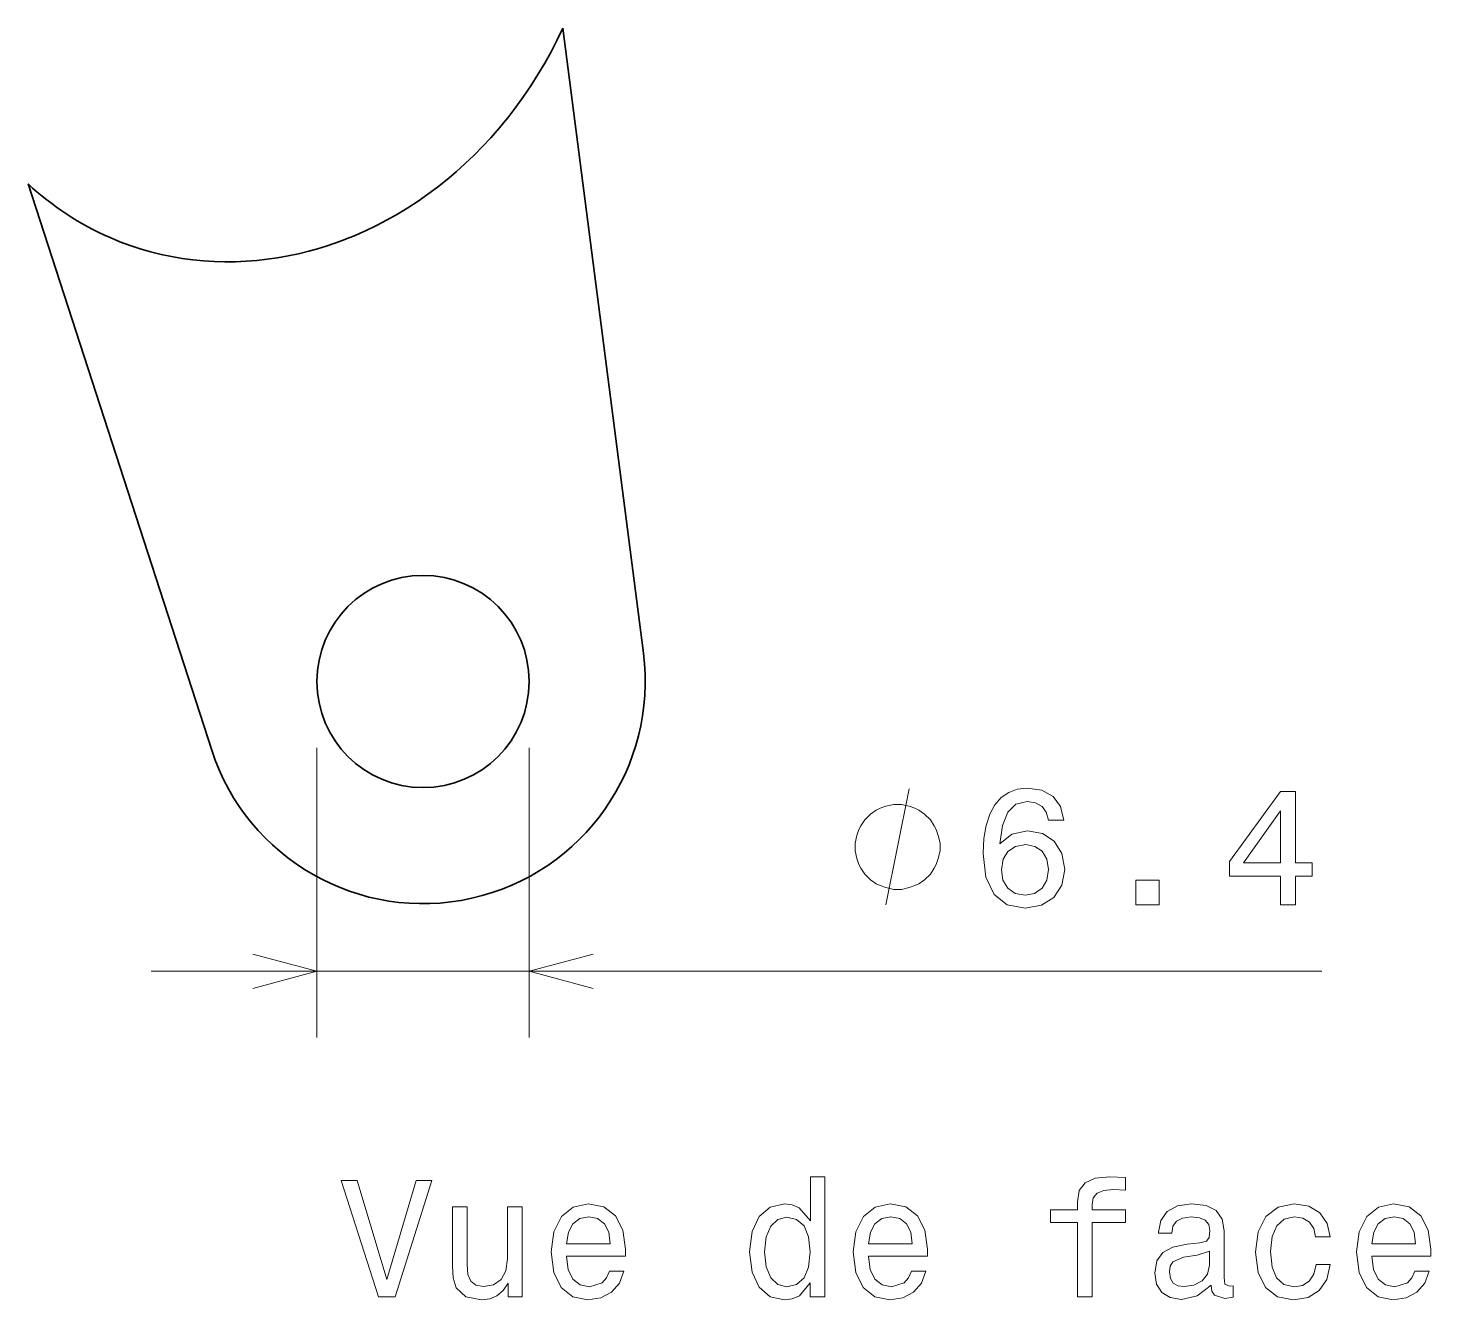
# Model space of a CAD drawing. Extents: x 0 to 297, y 0 to 210.
# Drawn here: x 139.19 to 181.5, y 79.84 to 118.2 of the extents above; entities that cross this region are included whole.
import ezdxf

# ---------------------------------------------------------------- set-up
doc = ezdxf.new("R2010")
doc.units = 0

msp = doc.modelspace()

# ---------------------------------------------------------------- linework, layer by layer
at = {"color": 7, "lineweight": 35, "ltscale": 0.475191}
msp.add_line((157.751175, 99.352638), (155.318253, 118.203941), dxfattribs=at)
at = {"color": 7, "lineweight": 35, "ltscale": 0.448739}
msp.add_line((139.194702, 113.501411), (144.733215, 96.427704), dxfattribs=at)
at = {"color": 8, "lineweight": 13, "ltscale": 0.218486}
for p, q in [((147.906296, 96.495056), (147.906296, 87.7556)), ((154.30629, 96.495056), (154.30629, 87.7556))]:
    msp.add_line(p, q, dxfattribs=at)
at = {"color": 8, "lineweight": 13}
msp.add_line((142.906296, 89.7556), (178.209091, 89.7556), dxfattribs=at)
at = {"color": 7, "lineweight": 35}
msp.add_lwpolyline([(155.318253, 118.203941), (155.148117, 117.845093), (154.967194, 117.491516), (154.775635, 117.143555), (154.573563, 116.801529), (154.36113, 116.465759), (154.138489, 116.136612), (153.905777, 115.81443), (153.663193, 115.499573), (153.538239, 115.345001), (153.410889, 115.192398), (153.281143, 115.041824), (153.149048, 114.893311), (152.900818, 114.626541), (152.644867, 114.367172), (152.381393, 114.115479), (152.110535, 113.871788), (151.832489, 113.636383), (151.547424, 113.409592), (151.255554, 113.191711), (150.957062, 112.983063), (150.652191, 112.783951), (150.341141, 112.594696), (150.024155, 112.415619), (149.701492, 112.247032), (149.372818, 112.088989), (149.205963, 112.013885), (149.037827, 111.941635), (148.869675, 111.872757), (148.700348, 111.80677), (148.443375, 111.712997), (148.184021, 111.626022), (147.922455, 111.545967), (147.658813, 111.472969), (147.348877, 111.396896), (147.036667, 111.330803), (146.722488, 111.274879), (146.406647, 111.229301), (146.089462, 111.194237), (145.771301, 111.169838), (145.452484, 111.15625), (145.133408, 111.153595), (144.809326, 111.162201), (144.485748, 111.182304), (144.163116, 111.213974), (143.841843, 111.257248), (143.522339, 111.312157), (143.205078, 111.378693), (142.890457, 111.456841), (142.578934, 111.546532), (142.270935, 111.647697), (141.966904, 111.760216), (141.667252, 111.883965)], dxfattribs=at)
at = {"color": 8, "lineweight": 13}
for points in [[(165.067688, 91.7556), (165.767685, 95.2556)], [(145.974442, 89.237961), (147.906296, 89.7556), (145.974442, 90.273239)], [(156.238144, 90.273239), (154.30629, 89.7556), (156.238144, 89.237961)]]:
    msp.add_lwpolyline(points, dxfattribs=at)
for points in [[(170.429413, 94.312515), (170.333588, 94.721016), (170.111679, 95.023613), (169.768738, 95.215256), (169.324936, 95.280815), (169.02739, 95.245514), (168.770187, 95.149689), (168.543243, 94.993355), (168.351593, 94.771446), (168.200302, 94.494072), (168.089355, 94.156174), (168.018738, 93.757759), (167.998566, 93.308914), (168.079254, 92.592773), (168.326385, 92.073326), (168.724792, 91.760643), (169.26947, 91.654732), (169.758652, 91.745514), (170.131851, 91.982544), (170.373932, 92.355743), (170.459671, 92.829803), (170.373932, 93.308914), (170.141937, 93.677071), (169.783875, 93.909058), (169.340073, 93.989746), (168.860962, 93.888885), (168.502899, 93.601418), (168.578537, 94.156174), (168.739929, 94.554588), (168.987045, 94.791626), (169.329987, 94.872314), (169.582138, 94.83197), (169.773788, 94.726059), (169.899872, 94.549545), (169.965424, 94.312515)], [(166.701019, 93.5056), (166.701019, 93.622269), (166.642685, 93.855598), (166.584351, 94.030602), (166.526016, 94.147263), (166.409348, 94.322266), (166.23436, 94.497269), (166.059357, 94.61393), (165.942688, 94.672264), (165.767685, 94.730598), (165.534348, 94.788933), (165.417694, 94.788933), (165.301025, 94.788933), (165.067688, 94.730598), (164.892685, 94.672264), (164.776016, 94.61393), (164.601013, 94.497269), (164.426025, 94.322266), (164.309357, 94.147263), (164.251022, 94.030602), (164.192688, 93.855598), (164.134354, 93.622269), (164.134354, 93.5056), (164.134354, 93.388931), (164.192688, 93.155602), (164.251022, 92.980598), (164.309357, 92.86393), (164.426025, 92.688934), (164.601013, 92.513931), (164.776016, 92.397263), (164.892685, 92.338936), (165.067688, 92.280602), (165.301025, 92.222267), (165.417694, 92.222267), (165.534348, 92.222267), (165.767685, 92.280602), (165.942688, 92.338936), (166.059357, 92.397263), (166.23436, 92.513931), (166.409348, 92.688934), (166.526016, 92.86393), (166.584351, 92.980598), (166.642685, 93.155602), (166.701019, 93.388931)], [(176.96846, 91.7556), (177.422348, 91.7556), (177.422348, 92.623032), (177.921631, 92.623032), (177.921631, 93.026489), (177.422348, 93.026489), (177.422348, 95.179955), (176.963409, 95.179955), (175.430267, 93.066841), (175.430267, 92.623032), (176.96846, 92.623032)], [(175.853897, 93.026489), (176.96846, 94.59494), (176.96846, 93.026489)], [(169.970474, 92.82476), (169.914993, 92.507042), (169.773788, 92.264969), (169.546844, 92.103584), (169.26442, 92.053146), (168.966873, 92.103584), (168.739929, 92.259926), (168.593674, 92.501999), (168.548279, 92.819717), (168.598709, 93.132401), (168.739929, 93.369431), (168.971909, 93.520729), (169.284592, 93.576202), (169.556931, 93.520729), (169.773788, 93.374474), (169.914993, 93.137444)], [(172.607071, 91.7556), (173.30304, 91.7556), (173.30304, 92.507042), (172.607071, 92.507042)]]:
    msp.add_lwpolyline(points, close=True, dxfattribs=at)
at = {"color": 7, "lineweight": 13}
for points in [[(150.896042, 83.443474), (150.018509, 80.462929), (149.115784, 83.443474), (148.636673, 83.443474), (149.766357, 79.938431), (150.270676, 79.938431), (151.375137, 83.443474)], [(162.782928, 80.357018), (162.782928, 79.938431), (163.22673, 79.938431), (163.22673, 83.559471), (162.787964, 83.559471), (162.787964, 82.233101), (162.450073, 82.616386), (162.243301, 82.707161), (162.006271, 82.742462), (161.577591, 82.641602), (161.244736, 82.359177), (161.027878, 81.905289), (160.95224, 81.295059), (161.027878, 80.68483), (161.244736, 80.225891), (161.577591, 79.938431), (162.006271, 79.842613), (162.243301, 79.877914), (162.455109, 79.968689)], [(170.84201, 82.177628), (170.84201, 79.938431), (171.285812, 79.938431), (171.285812, 82.177628), (172.294449, 82.177628), (172.294449, 82.555862), (171.285812, 82.555862), (171.285812, 82.72229), (171.321106, 82.924019), (171.437103, 83.060188), (171.633789, 83.140877), (171.916214, 83.171143), (172.294449, 83.15097), (172.294449, 83.534256), (171.815338, 83.559471), (171.381622, 83.514076), (171.079041, 83.377914), (170.897476, 83.140877), (170.84201, 82.802986), (170.84201, 82.555862), (170.030045, 82.555862), (170.030045, 82.177628)], [(154.09848, 82.646645), (153.654678, 82.646645), (153.654678, 81.083244), (153.604248, 80.720131), (153.457993, 80.457886), (153.231049, 80.296501), (152.933502, 80.246071), (152.696472, 80.286415), (152.545166, 80.407448), (152.459442, 80.61422), (152.43927, 80.906731), (152.43927, 82.646645), (151.995453, 82.646645), (151.995453, 80.866386), (152.01059, 80.508316), (152.106415, 80.210762), (152.398926, 79.938431), (152.867935, 79.842613), (153.120102, 79.877914), (153.33696, 79.968689), (153.52356, 80.125031), (153.67485, 80.351974), (153.67485, 79.938431), (154.09848, 79.938431)], [(155.434937, 81.163933), (157.210159, 81.163933), (157.215195, 81.370705), (157.134506, 81.950676), (156.912613, 82.384399), (156.559586, 82.646645), (156.090561, 82.742462), (155.631622, 82.641602), (155.278595, 82.359177), (155.051651, 81.900246), (154.970963, 81.295059), (155.046616, 80.674744), (155.27356, 80.220848), (155.621536, 79.938431), (156.075439, 79.842613), (156.468811, 79.908173), (156.791565, 80.079643), (157.028595, 80.351974), (157.164764, 80.715088), (156.726013, 80.715088), (156.635223, 80.513359), (156.504105, 80.362061), (156.130905, 80.241028), (155.843445, 80.296501), (155.626587, 80.473015), (155.485367, 80.760475), (155.434937, 81.148804)], [(164.543015, 81.163933), (166.318222, 81.163933), (166.323273, 81.370705), (166.242584, 81.950676), (166.020676, 82.384399), (165.667648, 82.646645), (165.198639, 82.742462), (164.7397, 82.641602), (164.386673, 82.359177), (164.159729, 81.900246), (164.079041, 81.295059), (164.154678, 80.674744), (164.381622, 80.220848), (164.729614, 79.938431), (165.183502, 79.842613), (165.576874, 79.908173), (165.899643, 80.079643), (166.136673, 80.351974), (166.272842, 80.715088), (165.834076, 80.715088), (165.743301, 80.513359), (165.612183, 80.362061), (165.238983, 80.241028), (164.951508, 80.296501), (164.73465, 80.473015), (164.593445, 80.760475), (164.543015, 81.148804)], [(174.871536, 80.291458), (174.871536, 80.276329), (174.896759, 80.104858), (174.972412, 79.983818), (175.290131, 79.888), (175.537247, 79.928345), (175.537247, 80.271286), (175.431335, 80.256157), (175.290131, 80.321716), (175.264908, 80.523445), (175.264908, 81.925461), (175.204391, 82.283531), (175.027878, 82.53569), (174.720245, 82.686989), (174.28653, 82.742462), (173.8629, 82.681946), (173.550217, 82.510475), (173.353531, 82.243187), (173.287964, 81.89016), (173.287964, 81.859901), (173.686386, 81.859901), (173.72168, 82.071716), (173.832642, 82.223015), (174.014191, 82.313789), (174.271393, 82.349091), (174.518524, 82.323875), (174.695023, 82.24823), (174.800934, 82.117104), (174.836243, 81.935547), (174.816071, 81.723732), (174.735382, 81.617828), (174.533646, 81.56739), (174.155396, 81.527046), (173.72168, 81.436272), (173.414047, 81.274887), (173.232498, 81.022728), (173.177017, 80.649529), (173.227448, 80.316673), (173.383789, 80.069557), (173.635956, 79.913216), (173.983932, 79.857742), (174.452957, 79.963646)], [(178.02356, 81.748947), (178.462311, 81.748947), (178.371536, 82.152405), (178.154678, 82.470131), (177.816788, 82.666817), (177.378021, 82.742462), (176.893875, 82.641602), (176.525726, 82.359177), (176.293732, 81.900246), (176.213043, 81.284973), (176.288696, 80.674744), (176.515625, 80.220848), (176.873703, 79.938431), (177.3629, 79.842613), (177.796616, 79.918259), (178.134506, 80.130074), (178.366501, 80.462929), (178.467361, 80.906731), (178.043732, 80.906731), (177.968079, 80.624313), (177.826874, 80.412491), (177.625137, 80.281372), (177.378021, 80.241028), (177.070389, 80.306587), (176.84848, 80.508316), (176.712311, 80.836128), (176.666931, 81.300102), (176.712311, 81.75399), (176.853531, 82.081802), (177.080475, 82.283531), (177.378021, 82.354134), (177.640274, 82.308746), (177.83696, 82.192757), (177.968079, 82.001114)], [(179.723129, 81.163933), (181.498337, 81.163933), (181.503387, 81.370705), (181.422699, 81.950676), (181.20079, 82.384399), (180.847763, 82.646645), (180.378738, 82.742462), (179.919815, 82.641602), (179.566788, 82.359177), (179.339844, 81.900246), (179.259155, 81.295059), (179.334793, 80.674744), (179.561737, 80.220848), (179.909729, 79.938431), (180.363617, 79.842613), (180.756989, 79.908173), (181.079758, 80.079643), (181.316788, 80.351974), (181.452957, 80.715088), (181.014191, 80.715088), (180.923416, 80.513359), (180.792297, 80.362061), (180.419098, 80.241028), (180.131622, 80.296501), (179.914764, 80.473015), (179.77356, 80.760475), (179.723129, 81.148804)], [(155.434937, 81.537132), (155.490417, 81.885117), (155.626587, 82.142319), (155.833359, 82.29866), (156.105698, 82.354134), (156.372986, 82.29866), (156.579758, 82.142319), (156.705841, 81.885117), (156.751221, 81.537132)], [(162.081909, 82.344048), (162.37442, 82.273445), (162.596329, 82.076759), (162.727448, 81.748947), (162.777878, 81.295059), (162.727448, 80.836128), (162.596329, 80.508316), (162.37442, 80.306587), (162.081909, 80.241028), (161.804535, 80.306587), (161.592728, 80.508316), (161.451508, 80.841171), (161.406128, 81.295059), (161.451508, 81.743904), (161.592728, 82.071716), (161.804535, 82.273445)], [(164.543015, 81.537132), (164.59848, 81.885117), (164.73465, 82.142319), (164.941422, 82.29866), (165.21376, 82.354134), (165.481049, 82.29866), (165.68782, 82.142319), (165.813904, 81.885117), (165.859299, 81.537132)], [(179.723129, 81.537132), (179.778595, 81.885117), (179.914764, 82.142319), (180.121536, 82.29866), (180.393875, 82.354134), (180.661163, 82.29866), (180.867935, 82.142319), (180.994019, 81.885117), (181.039398, 81.537132)], [(174.821106, 80.886559), (174.76059, 80.624313), (174.599213, 80.422577), (174.357132, 80.291458), (174.059586, 80.246071), (173.867935, 80.271286), (173.731766, 80.351974), (173.646042, 80.493187), (173.620819, 80.689873), (173.640991, 80.866386), (173.72168, 80.992462), (174.044449, 81.133675), (174.452957, 81.194191), (174.821106, 81.315231)]]:
    msp.add_lwpolyline(points, close=True, dxfattribs=at)
at = {"color": 7, "lineweight": 35}
msp.add_circle((151.106293, 98.495056), 3.2, dxfattribs=at)
for centre, radius, start, end in [((145.194168, 119.971313), 8.823173, 227.160648, 246.43788), ((151.106293, 98.495056), 6.7, 197.972477, 7.353883)]:
    msp.add_arc(centre, radius, start, end, dxfattribs=at)

doc.saveas('drawing.dxf')
